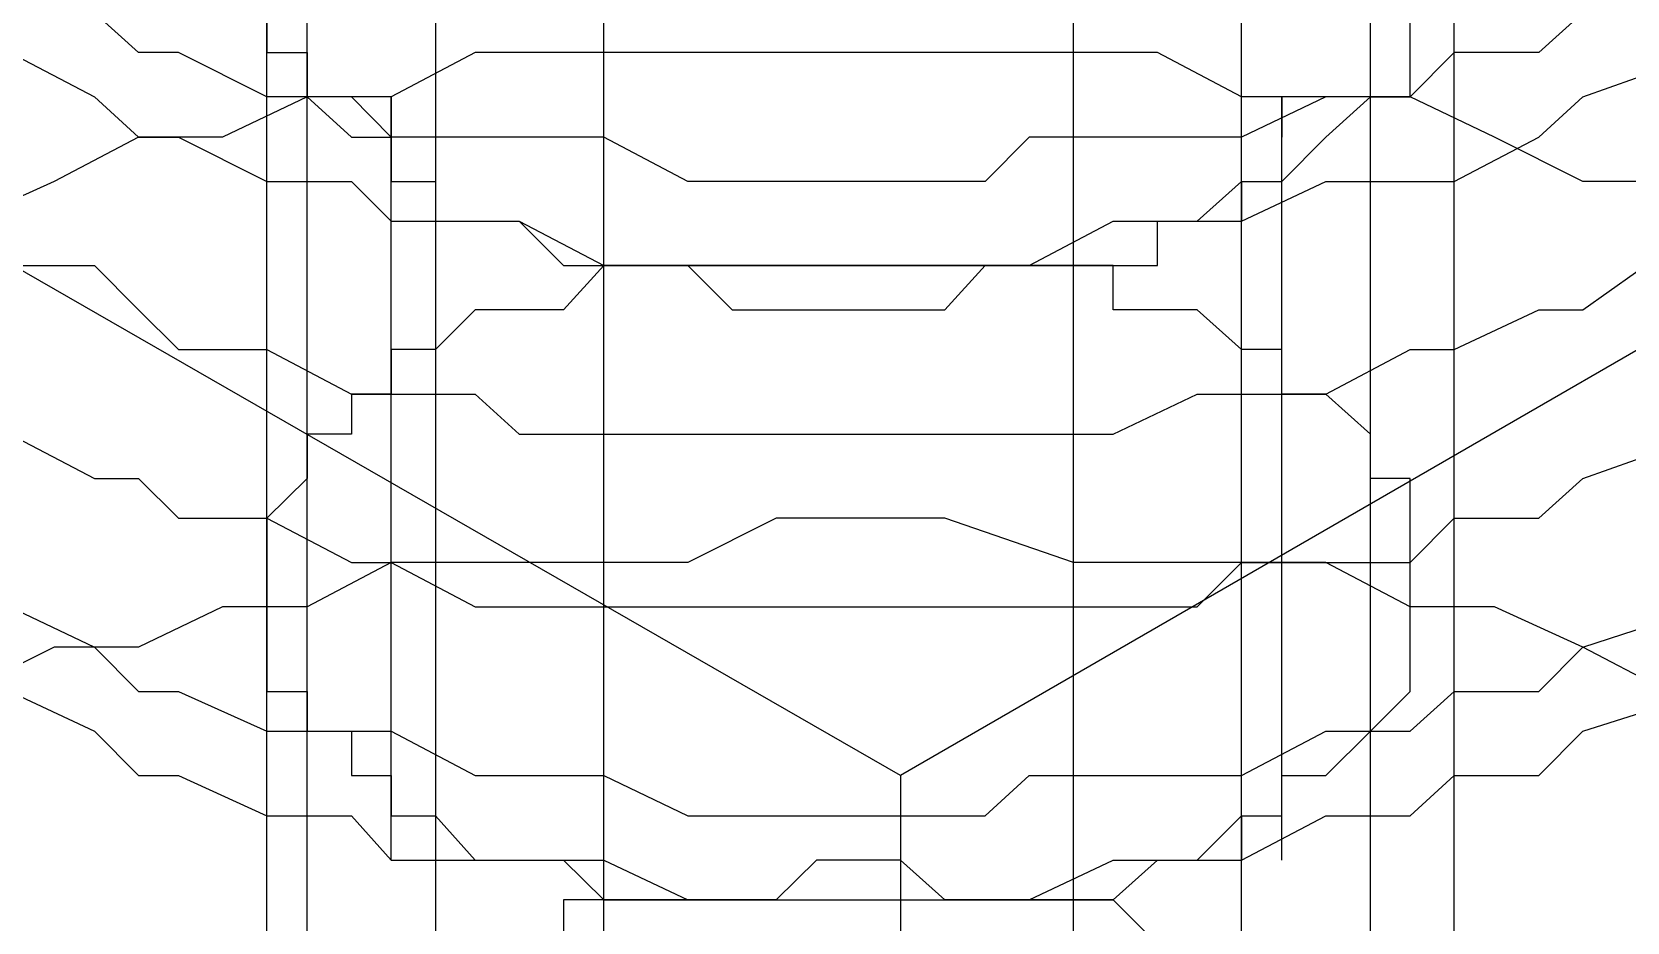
# Model space of a CAD drawing. Header units: millimetres. Extents: x 0 to 2112, y 8 to 1252.
# Drawn here: x 404.82 to 414.74, y 865.66 to 871.19 of the extents above; entities that cross this region are included whole.
import ezdxf

# ---------------------------------------------------------------- set-up
doc = ezdxf.new("R2010")
doc.units = ezdxf.units.MM
doc.layers.get('0').update_dxf_attribs({"linetype": 'CONTINUOUS'})

msp = doc.modelspace()

# ---------------------------------------------------------------- linework, layer by layer
at = {"color": 9}
for p, q in [((410.221, 866.567), (367.986, 890.813)), ((410.221, 866.567), (367.986, 890.813)), ((452.212, 890.813), (410.221, 866.567)), ((452.212, 890.813), (410.221, 866.567)), ((408.376, 859.98), (408.376, 875.52)), ((411.297, 859.98), (411.297, 875.52)), ((406.28, 863.148), (406.28, 875.273)), ((413.664, 863.148), (413.664, 875.273)), ((407.328, 874.995), (407.328, 859.458)), ((407.328, 874.995), (407.328, 859.458)), ((406.531, 858.658), (406.531, 874.473)), ((413.142, 858.658), (413.142, 874.473)), ((406.531, 857.088), (406.531, 872.903)), ((413.142, 857.088), (413.142, 872.903)), ((412.341, 856.566), (412.341, 872.106)), ((412.341, 856.566), (412.341, 872.106)), ((408.376, 856.04), (408.376, 871.58)), ((411.297, 856.04), (411.297, 871.58)), ((405.483, 871.058), (405.208, 871.305)), ((405.483, 871.058), (405.208, 871.305)), ((406.28, 871.305), (406.28, 871.058)), ((413.389, 871.058), (413.389, 871.305)), ((414.464, 871.305), (414.189, 871.058)), ((414.464, 871.305), (414.189, 871.058)), ((404.682, 871.058), (405.208, 870.783)), ((405.73, 871.058), (405.483, 871.058)), ((405.73, 871.058), (405.483, 871.058)), ((406.28, 870.783), (405.73, 871.058)), ((406.28, 870.783), (405.73, 871.058)), ((406.28, 871.058), (406.531, 871.058)), ((406.531, 871.058), (406.531, 870.783)), ((407.575, 871.058), (407.053, 870.783)), ((408.376, 871.058), (407.575, 871.058)), ((408.898, 871.058), (408.376, 871.058)), ((409.448, 871.058), (408.898, 871.058)), ((409.974, 871.058), (409.448, 871.058)), ((410.496, 871.058), (409.974, 871.058)), ((411.297, 871.058), (410.496, 871.058)), ((411.819, 871.058), (411.297, 871.058)), ((412.341, 870.783), (411.819, 871.058)), ((413.664, 871.058), (413.389, 870.783)), ((413.664, 871.058), (413.389, 870.783)), ((413.389, 870.783), (413.389, 871.058)), ((413.389, 871.058), (413.389, 871.058)), ((414.189, 871.058), (413.664, 871.058)), ((414.189, 871.058), (413.664, 871.058)), ((414.464, 870.783), (415.237, 871.058)), ((405.208, 870.783), (405.483, 870.532)), ((406.531, 870.783), (406.005, 870.532)), ((406.806, 870.783), (406.28, 870.783)), ((406.806, 870.783), (406.28, 870.783)), ((407.053, 870.783), (406.531, 870.783)), ((406.531, 870.783), (406.531, 870.783)), ((406.531, 870.783), (406.806, 870.532)), ((407.053, 870.532), (406.806, 870.783)), ((407.053, 870.532), (406.806, 870.783)), ((407.053, 866.041), (407.053, 870.783)), ((407.053, 870.783), (407.053, 870.532)), ((412.866, 870.783), (412.341, 870.783)), ((412.866, 870.783), (412.341, 870.532)), ((412.866, 870.783), (412.341, 870.532)), ((412.591, 866.041), (412.591, 870.783)), ((412.591, 870.783), (412.591, 870.532)), ((413.389, 870.783), (412.866, 870.783)), ((413.389, 870.783), (412.866, 870.783)), ((413.389, 870.783), (412.866, 870.783)), ((412.866, 870.532), (413.142, 870.783)), ((413.142, 870.783), (413.142, 870.783)), ((413.142, 870.783), (413.389, 870.783)), ((413.914, 870.532), (413.389, 870.783)), ((414.189, 870.532), (414.464, 870.783)), ((405.483, 870.532), (404.957, 870.257)), ((406.005, 870.532), (405.483, 870.532)), ((405.483, 870.532), (405.73, 870.532)), ((405.73, 870.532), (406.28, 870.257)), ((406.806, 870.532), (406.806, 870.532)), ((406.806, 870.532), (407.053, 870.532)), ((407.575, 870.532), (407.053, 870.532)), ((407.575, 870.532), (407.053, 870.532)), ((407.053, 870.532), (407.053, 870.257)), ((407.85, 870.532), (407.575, 870.532)), ((407.85, 870.532), (407.575, 870.532)), ((408.376, 870.532), (407.85, 870.532)), ((408.376, 870.532), (407.85, 870.532)), ((408.898, 870.257), (408.376, 870.532)), ((408.898, 870.257), (408.376, 870.532)), ((411.021, 870.532), (410.746, 870.257)), ((411.021, 870.532), (410.746, 870.257)), ((411.543, 870.532), (411.021, 870.532)), ((411.543, 870.532), (411.021, 870.532)), ((412.066, 870.532), (411.543, 870.532)), ((412.066, 870.532), (411.543, 870.532)), ((412.341, 870.532), (412.066, 870.532)), ((412.341, 870.532), (412.066, 870.532)), ((412.591, 870.257), (412.866, 870.532)), ((412.866, 870.532), (412.866, 870.532)), ((413.664, 870.257), (414.189, 870.532)), ((414.464, 870.257), (413.914, 870.532)), ((404.957, 870.257), (404.407, 870.01)), ((406.28, 870.257), (406.806, 870.257)), ((406.806, 870.257), (407.053, 870.01)), ((407.053, 870.257), (407.328, 870.257)), ((407.328, 870.257), (407.328, 870.01)), ((409.448, 870.257), (408.898, 870.257)), ((409.448, 870.257), (408.898, 870.257)), ((409.698, 870.257), (409.448, 870.257)), ((409.698, 870.257), (409.448, 870.257)), ((410.221, 870.257), (409.698, 870.257)), ((410.221, 870.257), (409.698, 870.257)), ((410.746, 870.257), (410.221, 870.257)), ((410.746, 870.257), (410.221, 870.257)), ((412.066, 870.01), (412.341, 870.257)), ((412.341, 870.01), (412.866, 870.257)), ((412.341, 870.257), (412.591, 870.257)), ((412.341, 870.257), (412.341, 870.01)), ((412.591, 870.257), (412.591, 870.257)), ((412.866, 870.257), (413.389, 870.257)), ((413.389, 870.257), (413.664, 870.257)), ((414.987, 870.257), (414.464, 870.257)), ((407.053, 870.01), (407.575, 870.01)), ((407.328, 870.01), (407.575, 870.01)), ((407.575, 870.01), (407.85, 870.01)), ((407.575, 870.01), (407.85, 870.01)), ((407.85, 870.01), (408.376, 869.735)), ((407.85, 870.01), (407.85, 870.01)), ((407.85, 870.01), (408.125, 869.735)), ((411.021, 869.735), (411.543, 870.01)), ((411.543, 870.01), (412.066, 870.01)), ((411.819, 869.735), (411.819, 870.01)), ((411.819, 870.01), (412.066, 870.01)), ((412.066, 870.01), (412.341, 870.01)), ((414.464, 869.46), (415.237, 870.01)), ((404.682, 869.735), (405.208, 869.735)), ((405.208, 869.735), (405.483, 869.46)), ((408.376, 869.735), (408.125, 869.46)), ((408.125, 869.735), (408.376, 869.735)), ((408.376, 869.735), (408.898, 869.735)), ((408.651, 869.735), (408.376, 869.735)), ((408.376, 869.735), (408.651, 869.735)), ((408.898, 869.735), (408.651, 869.735)), ((408.651, 869.735), (408.651, 869.735)), ((408.651, 869.735), (408.898, 869.735)), ((408.898, 869.735), (409.448, 869.735)), ((409.173, 869.735), (408.898, 869.735)), ((408.898, 869.735), (409.173, 869.46)), ((409.448, 869.735), (409.173, 869.735)), ((409.173, 869.735), (409.173, 869.735)), ((409.448, 869.735), (409.698, 869.735)), ((409.698, 869.735), (409.448, 869.735)), ((409.698, 869.735), (410.221, 869.735)), ((409.974, 869.735), (409.698, 869.735)), ((410.221, 869.735), (409.974, 869.735)), ((410.221, 869.735), (410.746, 869.735)), ((410.496, 869.735), (410.221, 869.735)), ((410.746, 869.735), (410.496, 869.735)), ((410.496, 869.735), (410.496, 869.735)), ((410.496, 869.46), (410.746, 869.735)), ((410.746, 869.735), (411.021, 869.735)), ((411.021, 869.735), (410.746, 869.735)), ((410.746, 869.735), (411.021, 869.735)), ((411.297, 869.735), (411.021, 869.735)), ((411.021, 869.735), (411.021, 869.735)), ((411.021, 869.735), (411.297, 869.735)), ((411.543, 869.735), (411.297, 869.735)), ((411.297, 869.735), (411.543, 869.735)), ((411.543, 869.46), (411.543, 869.735)), ((411.543, 869.735), (411.819, 869.735)), ((405.483, 869.46), (405.73, 869.213)), ((407.575, 869.46), (407.328, 869.213)), ((407.85, 869.46), (407.575, 869.46)), ((408.125, 869.46), (407.85, 869.46)), ((408.125, 869.46), (408.125, 869.46)), ((409.173, 869.46), (409.448, 869.46)), ((409.448, 869.46), (409.698, 869.46)), ((409.698, 869.46), (409.698, 869.46)), ((409.698, 869.46), (409.974, 869.46)), ((409.974, 869.46), (410.221, 869.46)), ((410.221, 869.46), (410.496, 869.46)), ((411.819, 869.46), (411.543, 869.46)), ((412.066, 869.46), (411.819, 869.46)), ((412.341, 869.213), (412.066, 869.46)), ((412.066, 869.46), (412.066, 869.46)), ((413.664, 869.213), (414.189, 869.46)), ((414.189, 869.46), (414.464, 869.46)), ((405.73, 869.213), (406.28, 869.213)), ((406.28, 869.213), (406.806, 868.937)), ((407.328, 869.213), (407.053, 869.213)), ((407.053, 869.213), (407.053, 868.937)), ((407.328, 869.213), (407.328, 868.937)), ((412.591, 869.213), (412.341, 869.213)), ((412.591, 868.937), (412.591, 869.213)), ((412.866, 868.937), (413.389, 869.213)), ((413.389, 869.213), (413.664, 869.213)), ((406.806, 868.937), (407.053, 868.937)), ((407.053, 868.937), (406.806, 868.937)), ((406.806, 868.937), (406.806, 868.687)), ((407.053, 868.937), (407.575, 868.937)), ((407.575, 868.937), (407.85, 868.687)), ((411.543, 868.687), (412.066, 868.937)), ((412.066, 868.937), (412.341, 868.937)), ((412.341, 868.937), (412.866, 868.937)), ((412.866, 868.937), (412.591, 868.937)), ((413.142, 868.687), (412.866, 868.937)), ((412.866, 868.937), (412.866, 868.937)), ((404.682, 868.687), (405.208, 868.412)), ((406.806, 868.687), (406.531, 868.687)), ((406.531, 868.687), (406.531, 868.412)), ((406.806, 868.687), (406.806, 868.687)), ((407.85, 868.687), (408.376, 868.687)), ((408.376, 868.687), (408.898, 868.687)), ((408.898, 868.687), (409.448, 868.687)), ((409.448, 868.687), (409.698, 868.687)), ((409.698, 868.687), (410.221, 868.687)), ((410.221, 868.687), (410.746, 868.687)), ((410.746, 868.687), (411.021, 868.687)), ((411.021, 868.687), (411.543, 868.687)), ((413.142, 868.412), (413.142, 868.687)), ((413.142, 868.687), (413.142, 868.687)), ((414.464, 868.412), (415.237, 868.687)), ((405.208, 868.412), (405.483, 868.412)), ((405.483, 868.412), (405.73, 868.165)), ((406.531, 868.412), (406.28, 868.165)), ((406.531, 868.412), (406.531, 868.412)), ((413.389, 868.412), (413.142, 868.412)), ((413.389, 868.165), (413.389, 868.412)), ((414.189, 868.165), (414.464, 868.412)), ((405.73, 868.165), (406.28, 868.165)), ((406.28, 868.165), (406.806, 867.89)), ((406.28, 868.165), (406.28, 868.165)), ((406.28, 868.165), (406.28, 867.89)), ((409.448, 868.165), (408.898, 867.89)), ((409.974, 868.165), (409.448, 868.165)), ((410.496, 868.165), (409.974, 868.165)), ((411.297, 867.89), (410.496, 868.165)), ((413.389, 867.89), (413.664, 868.165)), ((413.389, 867.89), (413.389, 868.165)), ((413.389, 868.165), (413.389, 868.165)), ((413.389, 868.165), (413.389, 868.165)), ((413.664, 868.165), (414.189, 868.165)), ((406.28, 867.89), (406.28, 867.89)), ((406.28, 867.89), (406.28, 867.615)), ((407.053, 867.89), (406.531, 867.615)), ((406.806, 867.89), (407.053, 867.89)), ((407.575, 867.89), (407.053, 867.89)), ((407.053, 867.89), (407.575, 867.615)), ((408.376, 867.89), (407.575, 867.89)), ((408.898, 867.89), (408.376, 867.89)), ((411.819, 867.89), (411.297, 867.89)), ((412.341, 867.89), (411.819, 867.89)), ((412.066, 867.615), (412.341, 867.89)), ((412.866, 867.89), (412.341, 867.89)), ((412.341, 867.89), (412.866, 867.89)), ((413.389, 867.615), (412.866, 867.89)), ((412.866, 867.89), (413.389, 867.89)), ((413.389, 867.615), (413.389, 867.89)), ((413.389, 867.89), (413.389, 867.89)), ((404.682, 867.615), (405.208, 867.364)), ((406.005, 867.615), (405.483, 867.364)), ((406.531, 867.615), (406.005, 867.615)), ((406.28, 867.615), (406.28, 867.615)), ((406.28, 867.615), (406.28, 867.364)), ((407.575, 867.615), (407.85, 867.615)), ((407.85, 867.615), (408.376, 867.615)), ((408.376, 867.615), (408.898, 867.615)), ((408.898, 867.615), (409.448, 867.615)), ((409.448, 867.615), (409.698, 867.615)), ((409.698, 867.615), (410.221, 867.615)), ((410.221, 867.615), (410.746, 867.615)), ((410.746, 867.615), (411.021, 867.615)), ((411.021, 867.615), (411.543, 867.615)), ((411.543, 867.615), (412.066, 867.615)), ((413.914, 867.615), (413.389, 867.615)), ((413.389, 867.364), (413.389, 867.615)), ((413.389, 867.615), (413.389, 867.615)), ((414.464, 867.364), (413.914, 867.615)), ((414.464, 867.364), (415.237, 867.615)), ((404.957, 867.364), (404.407, 867.089)), ((405.483, 867.364), (404.957, 867.364)), ((405.208, 867.364), (405.483, 867.089)), ((406.28, 867.364), (406.28, 867.364)), ((406.28, 867.364), (406.28, 867.089)), ((413.389, 867.089), (413.389, 867.364)), ((413.389, 867.364), (413.389, 867.364)), ((414.189, 867.089), (414.464, 867.364)), ((414.987, 867.089), (414.464, 867.364)), ((404.682, 867.089), (405.208, 866.842)), ((404.682, 867.089), (405.208, 866.842)), ((405.483, 867.089), (405.73, 867.089)), ((405.73, 867.089), (406.28, 866.842)), ((406.28, 867.089), (406.531, 867.089)), ((406.531, 867.089), (406.531, 866.842)), ((413.142, 866.842), (413.389, 867.089)), ((413.389, 866.842), (413.664, 867.089)), ((413.389, 867.089), (413.389, 867.089)), ((413.664, 867.089), (414.189, 867.089)), ((414.464, 866.842), (415.237, 867.089)), ((414.464, 866.842), (415.237, 867.089)), ((405.208, 866.842), (405.483, 866.567)), ((405.208, 866.842), (405.483, 866.567)), ((406.28, 866.842), (406.806, 866.842)), ((406.531, 866.842), (406.531, 866.842)), ((406.531, 866.842), (406.806, 866.842)), ((406.806, 866.842), (407.053, 866.842)), ((406.806, 866.842), (406.806, 866.567)), ((407.053, 866.842), (407.575, 866.567)), ((412.341, 866.567), (412.866, 866.842)), ((412.866, 866.842), (413.389, 866.842)), ((412.866, 866.567), (413.142, 866.842)), ((413.142, 866.842), (413.142, 866.842)), ((414.189, 866.567), (414.464, 866.842)), ((414.189, 866.567), (414.464, 866.842)), ((405.483, 866.567), (405.73, 866.567)), ((405.483, 866.567), (405.73, 866.567)), ((405.73, 866.567), (406.28, 866.316)), ((405.73, 866.567), (406.28, 866.316)), ((406.806, 866.567), (407.053, 866.567)), ((407.053, 866.567), (407.053, 866.316)), ((407.575, 866.567), (407.85, 866.567)), ((407.85, 866.567), (408.376, 866.567)), ((408.376, 866.567), (408.898, 866.316)), ((410.221, 866.567), (410.221, 861.303)), ((410.221, 866.567), (410.221, 861.303)), ((410.746, 866.316), (411.021, 866.567)), ((411.021, 866.567), (411.543, 866.567)), ((411.543, 866.567), (412.066, 866.567)), ((412.066, 866.567), (412.341, 866.567)), ((412.591, 866.316), (412.591, 866.567)), ((412.591, 866.567), (412.866, 866.567)), ((412.866, 866.567), (412.866, 866.567)), ((413.389, 866.316), (413.664, 866.567)), ((413.389, 866.316), (413.664, 866.567)), ((413.664, 866.567), (414.189, 866.567)), ((413.664, 866.567), (414.189, 866.567)), ((406.28, 866.316), (406.806, 866.316)), ((406.28, 866.316), (406.806, 866.316)), ((406.806, 866.316), (407.053, 866.041)), ((406.806, 866.316), (407.053, 866.041)), ((407.053, 866.316), (407.328, 866.316)), ((407.328, 866.316), (407.328, 866.316)), ((407.328, 866.316), (407.575, 866.041)), ((408.898, 866.316), (409.448, 866.316)), ((409.448, 866.316), (409.698, 866.316)), ((409.698, 866.316), (410.221, 866.316)), ((410.221, 866.316), (410.746, 866.316)), ((412.066, 866.041), (412.341, 866.316)), ((412.341, 866.041), (412.866, 866.316)), ((412.341, 866.041), (412.866, 866.316)), ((412.341, 866.316), (412.591, 866.316)), ((412.341, 866.316), (412.341, 866.041)), ((412.866, 866.316), (413.389, 866.316)), ((412.866, 866.316), (413.389, 866.316)), ((407.053, 866.041), (407.575, 866.041)), ((407.053, 866.041), (407.575, 866.041)), ((407.575, 866.041), (407.85, 866.041)), ((407.575, 866.041), (407.85, 866.041)), ((407.575, 866.041), (407.85, 866.041)), ((407.85, 866.041), (408.376, 866.041)), ((407.85, 866.041), (408.376, 866.041)), ((407.85, 866.041), (407.85, 866.041)), ((407.85, 866.041), (408.125, 866.041)), ((408.125, 866.041), (408.376, 865.794)), ((408.376, 866.041), (408.898, 865.794)), ((408.376, 866.041), (408.898, 865.794)), ((409.698, 866.041), (409.448, 865.794)), ((409.974, 866.041), (409.698, 866.041)), ((410.221, 866.041), (409.974, 866.041)), ((410.496, 865.794), (410.221, 866.041)), ((411.021, 865.794), (411.543, 866.041)), ((411.021, 865.794), (411.543, 866.041)), ((411.543, 866.041), (412.066, 866.041)), ((411.543, 866.041), (412.066, 866.041)), ((411.543, 865.794), (411.819, 866.041)), ((411.819, 866.041), (411.819, 866.041)), ((411.819, 866.041), (412.066, 866.041)), ((412.066, 866.041), (412.341, 866.041)), ((412.066, 866.041), (412.341, 866.041)), ((408.376, 865.794), (408.125, 865.794)), ((408.125, 865.794), (408.125, 865.519)), ((408.651, 865.794), (408.376, 865.794)), ((408.376, 865.794), (408.651, 865.794)), ((408.898, 865.794), (408.651, 865.794)), ((408.651, 865.794), (408.651, 865.794)), ((408.651, 865.794), (408.898, 865.794)), ((408.898, 865.794), (409.448, 865.794)), ((408.898, 865.794), (409.448, 865.794)), ((409.173, 865.794), (408.898, 865.794)), ((408.898, 865.794), (409.173, 865.794)), ((409.448, 865.794), (409.173, 865.794)), ((409.173, 865.794), (409.173, 865.794)), ((409.173, 865.794), (409.448, 865.794)), ((409.448, 865.794), (409.698, 865.794)), ((409.448, 865.794), (409.698, 865.794)), ((409.448, 865.794), (409.698, 865.794)), ((409.698, 865.794), (410.221, 865.794)), ((409.698, 865.794), (410.221, 865.794)), ((409.698, 865.794), (409.698, 865.794)), ((409.698, 865.794), (409.974, 865.794)), ((409.974, 865.794), (410.221, 865.794)), ((410.221, 865.794), (410.746, 865.794)), ((410.221, 865.794), (410.746, 865.794)), ((410.221, 865.794), (410.496, 865.794)), ((410.746, 865.794), (410.496, 865.794)), ((410.496, 865.794), (410.496, 865.794)), ((410.496, 865.794), (410.746, 865.794)), ((410.746, 865.794), (411.021, 865.794)), ((410.746, 865.794), (411.021, 865.794)), ((411.021, 865.794), (410.746, 865.794)), ((410.746, 865.794), (411.021, 865.794)), ((411.297, 865.794), (411.021, 865.794)), ((411.021, 865.794), (411.021, 865.794)), ((411.021, 865.794), (411.297, 865.794)), ((411.543, 865.794), (411.297, 865.794)), ((411.297, 865.794), (411.543, 865.794)), ((411.819, 865.519), (411.543, 865.794)), ((411.543, 865.794), (411.543, 865.794))]:
    msp.add_line(p, q, dxfattribs=at)

doc.saveas('drawing.dxf')
